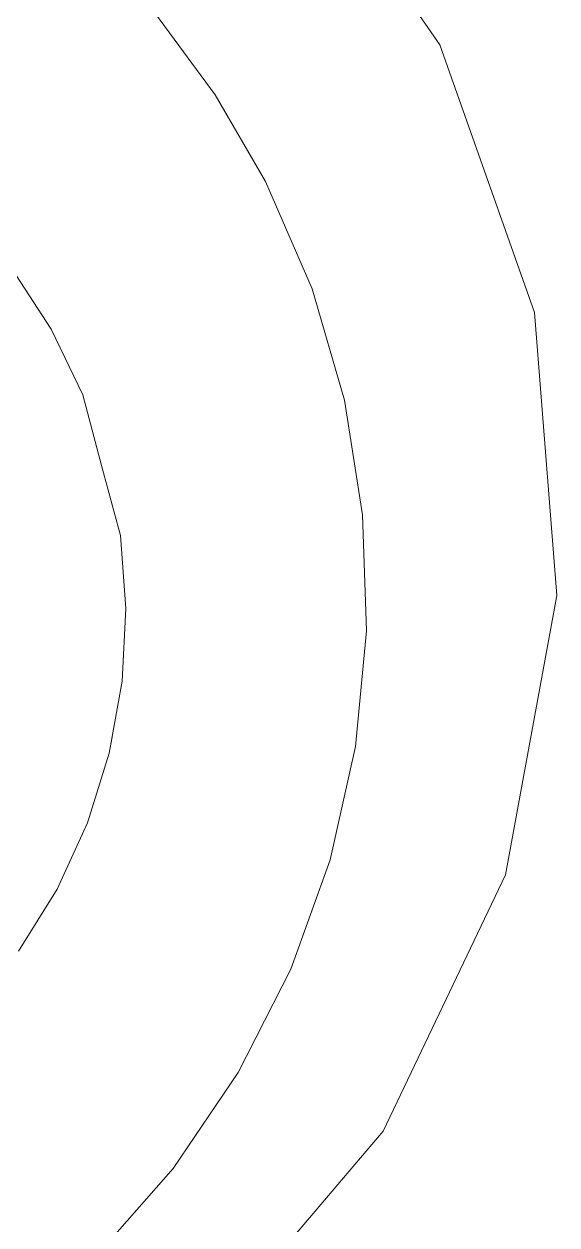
# Model space of a CAD drawing. Header units: inches. Extents: x -827 to 154, y -802 to 207.
# Drawn here: x -509.5342 to -509.3911, y -202.3741 to -202.0518 of the extents above; entities that cross this region are included whole.
import ezdxf

# ---------------------------------------------------------------- set-up
doc = ezdxf.new("R2010")
doc.units = ezdxf.units.IN
doc.header["$MEASUREMENT"] = 0
doc.layers.add('Layer0', color=7, linetype='Continuous', lineweight=9)
doc.layers.add('Miter_Saw_Station_skp', color=8, linetype='Continuous', lineweight=9)

# ---------------------------------------------------------------- blocks, each defined once
blk = doc.blocks.new('Miter_Saw_Station_skp_118-402558-Level 1')
at = {"layer": 'Layer0'}
for p, q in [((0.05597, 0.43159), (0.07819, 0.45681)), ((0.07819, 0.45681), (0.05597, 0.43159)), ((0.03709, 0.40378), (0.05597, 0.43159)), ((0.05597, 0.43159), (0.03709, 0.40378)), ((0.02184, 0.37383), (0.03709, 0.40378)), ((0.03709, 0.40378), (0.02184, 0.37383)), ((0.01047, 0.3422), (0.02184, 0.37383)), ((0.01047, 0.3422), (0.02184, 0.37383)), ((0.02184, 0.37383), (0.01047, 0.3422)), ((0.01047, 0.3422), (0.02184, 0.37383)), ((0.08958, 0.35067), (0.10072, 0.36863)), ((0.10072, 0.36863), (0.08958, 0.35067)), ((0.08958, 0.35067), (0.10072, 0.36863)), ((0.08958, 0.35067), (0.10072, 0.36863)), ((0.08079, 0.33146), (0.08958, 0.35067)), ((0.08079, 0.33146), (0.08958, 0.35067)), ((0.00315, 0.3094), (0.01047, 0.3422)), ((0.00315, 0.3094), (0.01047, 0.3422)), ((0.01047, 0.3422), (0.00315, 0.3094)), ((0.00315, 0.3094), (0.01047, 0.3422)), ((0.07447, 0.3113), (0.08079, 0.33146)), ((0.07447, 0.3113), (0.08079, 0.33146)), ((0.08079, 0.33146), (0.07447, 0.3113)), ((0.07447, 0.3113), (0.08079, 0.33146)), ((0.07073, 0.29051), (0.07447, 0.3113)), ((0.07073, 0.29051), (0.07447, 0.3113)), ((0.07447, 0.3113), (0.07364, 0.30667)), ((0.07364, 0.30667), (0.07447, 0.3113)), ((0.00315, 0.3094), (0, 0.27593)), ((0.00315, 0.3094), (0, 0.27593)), ((0.00315, 0.3094), (0, 0.27593)), ((0, 0.27593), (0.00315, 0.3094)), ((0.06962, 0.26941), (0.07073, 0.29051)), ((0.06962, 0.26941), (0.07073, 0.29051)), ((0.00107, 0.24234), (0, 0.27593)), ((0.00107, 0.24234), (0, 0.27593)), ((0, 0.27593), (0.00107, 0.24234)), ((0.00107, 0.24234), (0, 0.27593)), ((0.06962, 0.26941), (0.07117, 0.24834)), ((0.07117, 0.24834), (0.06962, 0.26941)), ((0.07117, 0.24834), (0.0767, 0.22799)), ((0.0767, 0.22799), (0.07117, 0.24834)), ((0.00107, 0.24234), (0.00634, 0.20914)), ((0.00107, 0.24234), (0.00634, 0.20914)), ((0.00107, 0.24234), (0.00634, 0.20914)), ((0.00634, 0.20914), (0.00107, 0.24234)), ((0.0767, 0.22799), (0.08209, 0.20761)), ((0.0767, 0.22799), (0.08209, 0.20761)), ((0.0767, 0.22799), (0.08209, 0.20761)), ((0.08209, 0.20761), (0.0767, 0.22799)), ((0.00634, 0.20914), (0.01573, 0.17687)), ((0.00634, 0.20914), (0.01573, 0.17687)), ((0.00634, 0.20914), (0.01573, 0.17687)), ((0.01573, 0.17687), (0.00634, 0.20914)), ((0.08209, 0.20761), (0.09128, 0.18859)), ((0.09128, 0.18859), (0.08209, 0.20761)), ((0.09128, 0.18859), (0.10279, 0.17087)), ((0.09128, 0.18859), (0.10279, 0.17087)), ((0.10279, 0.17087), (0.09128, 0.18859)), ((0.09128, 0.18859), (0.10279, 0.17087)), ((0.01573, 0.17687), (0.02918, 0.14585)), ((0.01573, 0.17687), (0.02918, 0.14585)), ((0.02918, 0.14585), (0.04373, 0.12078)), ((0.02918, 0.14585), (0.04373, 0.12078)), ((0.06105, 0.0973), (0.04373, 0.12078)), ((0.04373, 0.12078), (0.06105, 0.0973))]:
    blk.add_line(p, q, dxfattribs=at)
blk = doc.blocks.new('Miter_Saw_Station_skp_116-402556-Level 1')
blk.add_blockref('Miter_Saw_Station_skp_118-402558-Level 1', (0, 0))
blk = doc.blocks.new('Miter_Saw_Station_skp_115-402555-Level 1')
at = {"layer": 'Layer0'}
for p, q in [((8.48037, 9.52677), (8.53374, 9.58931)), ((8.48037, 9.52677), (8.53374, 9.58931)), ((8.44501, 9.45254), (8.48037, 9.52677)), ((8.48037, 9.52677), (8.44501, 9.45254)), ((8.43006, 9.37169), (8.44501, 9.45254)), ((8.44501, 9.45254), (8.43006, 9.37169)), ((8.43006, 9.37169), (8.43655, 9.28972)), ((8.43655, 9.28972), (8.43006, 9.37169)), ((8.43655, 9.28972), (8.46403, 9.21223)), ((8.46403, 9.21223), (8.43655, 9.28972)), ((8.46403, 9.21223), (8.51063, 9.14449)), ((8.46403, 9.21223), (8.51063, 9.14449))]:
    blk.add_line(p, q, dxfattribs=at)
blk = doc.blocks.new('Miter_Saw_Station_skp_112-402552-Level 1')
for name, p in [('Miter_Saw_Station_skp_115-402555-Level 1', (0, 2.58087)), ('Miter_Saw_Station_skp_116-402556-Level 1', (8.48527, 11.68688))]:
    blk.add_blockref(name, p)
blk = doc.blocks.new('Miter_Saw_Station_skp_24-402464-Level 1')
at = {"rotation": 90.00000000000001}
blk.add_blockref('Miter_Saw_Station_skp_112-402552-Level 1', (35.66465, 7.21198), dxfattribs=at)
blk = doc.blocks.new('Miter_Saw_Station_skp_1-402441-Level 1')
at = {"xscale": 0.9269999999999998, "yscale": 0.9269999999999998, "zscale": 0.9269999999999998, "rotation": 180}
blk.add_blockref('Miter_Saw_Station_skp_24-402464-Level 1', (27.90359, 71.92039), dxfattribs=at)
blk = doc.blocks.new('Miter_Saw_Station_skp-402418-Level 1')
blk.add_blockref('Miter_Saw_Station_skp_1-402441-Level 1', (0, 0))

msp = doc.modelspace()

# ---------------------------------------------------------------- block references
at = {"layer": 'Miter_Saw_Station_skp', "color": 7, "rotation": 269.9999999999997}
msp.add_blockref('Miter_Saw_Station_skp-402418-Level 1', (-566.811294, -196.282674), dxfattribs=at)

doc.saveas('drawing.dxf')
